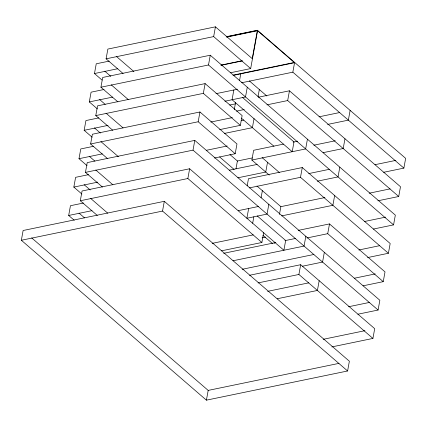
<?xml version="1.0" encoding="UTF-8"?>
<svg xmlns="http://www.w3.org/2000/svg" width="427" height="427" viewBox="0 0 427 427"><rect width="100%" height="100%" fill="white"/><g stroke="black" fill="none" stroke-linecap="round" stroke-linejoin="round"><path stroke-width="0.64" d="M21.35 240.262L23.122 230.5L164.31 201.32L349.371 361.221L347.599 370.978L206.412 400.163L21.35 240.262L162.538 211.077L347.599 370.978M74.218 220.257L68.678 215.47L70.45 205.713L83.414 203.033M81.893 194.045L73.839 187.085L75.611 177.328L88.57 174.648M87.055 165.66L78.995 158.7L80.767 148.943L93.732 146.264M92.125 137.2L84.156 130.315L85.928 120.558L98.856 117.884M97.372 108.89L89.312 101.93L91.084 92.173L104.044 89.494M102.026 80.068L94.474 73.545L96.246 63.788L109.205 61.109M97.297 215.448L80.292 200.759L82.069 190.997L189.636 168.766L283.891 250.249L285.663 240.492L257.155 215.854M102.459 187.063L85.453 172.369L87.225 162.612L194.797 140.382L379.859 300.282L378.082 310.039L357.874 314.219M107.615 158.679L90.609 143.984L92.387 134.227L199.953 111.991L236.969 143.974L235.197 153.731L214.455 158.017M112.776 130.294L95.771 115.6L97.543 105.843L205.115 83.607L242.125 115.589L240.353 125.346L219.617 129.632M117.932 101.909L100.927 87.215L102.699 77.458L210.271 55.222L395.333 215.128L393.561 224.885L373.347 229.059M123.093 73.524L106.088 58.83L107.86 49.073L215.432 26.837L252.442 58.819M162.538 211.077L164.31 201.32M263.662 232.726L261.89 242.483L187.864 178.523L189.636 168.766M378.082 310.039L193.025 150.139L194.797 140.382M235.197 153.731L198.181 121.754L199.953 111.991M240.353 125.346L203.343 93.364L205.115 83.607M393.561 224.885L208.499 64.979L210.271 55.222M226.257 36.914L257.604 30.434L250.67 68.576L213.66 36.594L215.432 26.837M233.836 89.985L232.064 99.742L292.212 151.708L293.984 141.951L242.36 97.345M234.252 109.723L235.549 102.565M239.526 80.687L240.828 73.529M252.25 58.654L257.406 30.269L226.721 36.61M247.286 87.204L245.509 96.961L224.917 101.22M235.982 168.809L237.401 161.006L252.309 157.926M254.06 118.557L252.405 127.662L224.538 133.421M258.036 96.678L259.333 89.521M206.412 400.163L208.184 390.406L31.694 237.908M247.185 185.83L248.487 178.673L302.273 167.555L390.177 243.513L388.399 253.27L367.54 257.582M269.25 175.065L251.871 160.045L253.643 150.288L283.453 144.129M248.653 208.509L246.881 218.266L267.046 214.098L268.823 204.341M252.661 223.262L253.846 216.756M261.062 197.824L262.365 190.666M267.521 162.281L265.749 172.038L237.887 177.797M289.453 90.802L400.494 186.738L398.717 196.5L287.681 100.558L289.453 90.802L258.351 97.228M257.406 30.269L405.65 158.353L403.878 168.11L292.842 72.174L294.614 62.411L233.051 75.141M274.177 243.497L274.412 242.2M279.45 214.466L280.87 206.657L256.958 185.996M388.399 253.27L300.496 177.317L302.273 167.555M307.429 139.17L305.657 148.927L251.871 160.045M300.677 264.708L374.698 328.667L372.926 338.424L298.9 274.465L300.677 264.708L249.48 275.287M305.833 236.318L304.061 246.08L233.014 260.764M319.182 280.694L317.41 290.451L277.23 298.756M324.339 252.309L322.566 262.066L302.353 266.245M329.5 223.924L385.015 271.898L383.243 281.655L327.722 233.681L329.5 223.924L298.206 230.393M334.656 195.539L332.884 205.296L281.692 215.881M339.817 167.154L338.04 176.911L317.304 181.197M344.973 138.77L343.201 148.527L323.111 152.679M350.129 110.385L348.357 120.142L327.621 124.428M106.088 58.83L213.66 36.594M226.86 37.074L257.55 30.728L294.561 62.71L233.179 75.398M94.474 73.545L117.799 68.72M100.927 87.215L208.499 64.979M220.908 65.128L241.805 60.81M221.101 65.299L242.648 60.842M89.312 101.93L112.643 97.105M230.457 72.755L250.67 68.576M241.645 82.753L292.842 72.174M95.771 115.6L203.343 93.364M215.993 93.673L237.508 89.227M84.156 130.315L108.074 125.373M229.694 105.037L235.528 103.836M236.489 111.137L244.265 109.531M266.944 104.845L287.681 100.558M90.609 143.984L198.181 121.754M210.831 122.058L232.347 117.612M241.218 120.585L243.806 120.051M78.995 158.7L102.325 153.875M319.028 116.817L339.764 112.525M85.453 172.369L193.025 150.139M206.326 150.309L227.191 145.997M73.839 187.085L97.815 182.126M293.173 142.116L297.71 141.182M313.866 145.201L335.254 140.777M80.292 200.759L187.864 178.523M229.288 170.186L257.155 164.427M68.678 215.47L92.008 210.65M308.71 173.586L329.447 169.3M249.304 187.896L300.496 177.317M375.007 164.689L395.872 160.376M383.665 172.289L403.878 168.11M238.218 210.666L258.41 206.492M280.87 206.657L324.936 197.552M369.2 193.207L390.059 188.894M377.858 200.807L398.717 196.5M212.16 243.369L253.232 234.882M262.103 237.855L265.605 237.129M221.469 250.836L261.89 242.483M364.69 221.458L385.554 217.146M223.689 253.302L275.842 242.52M284.969 240.631L295.425 238.474M306.986 237.967L327.722 233.681M242.194 269.288L313.909 254.465M358.883 249.982L379.742 245.669M258.079 282.904L298.9 274.465M267.676 291.342L308.812 282.839M354.373 278.228L375.237 273.915M363.03 285.828L383.243 281.655M348.565 306.751L369.424 302.439M323.196 339.31L364.92 330.69M331.854 346.916L372.926 338.424M208.184 390.406L338.963 363.372M249.331 80.879L266.838 96.006M241.399 118.156L273.91 146.247M262.114 157.606L279.552 172.673M116.363 56.423L133.87 71.544M229.902 154.521L237.529 161.112M219.622 156.933L234.129 169.466M104.807 71.181L110.849 76.406M111.201 84.808L128.212 99.502M262.936 235.293L272.437 243.502M99.646 99.566L105.186 104.353M106.045 113.192L123.051 127.886M94.399 127.876L100.377 133.043M100.889 141.577L118.391 156.704M89.328 156.341L94.869 161.123M95.787 170.01L112.909 184.806M84.172 184.726L90.214 189.946M90.625 198.395L107.748 213.19M79.011 213.11L84.551 217.893"/></g></svg>
